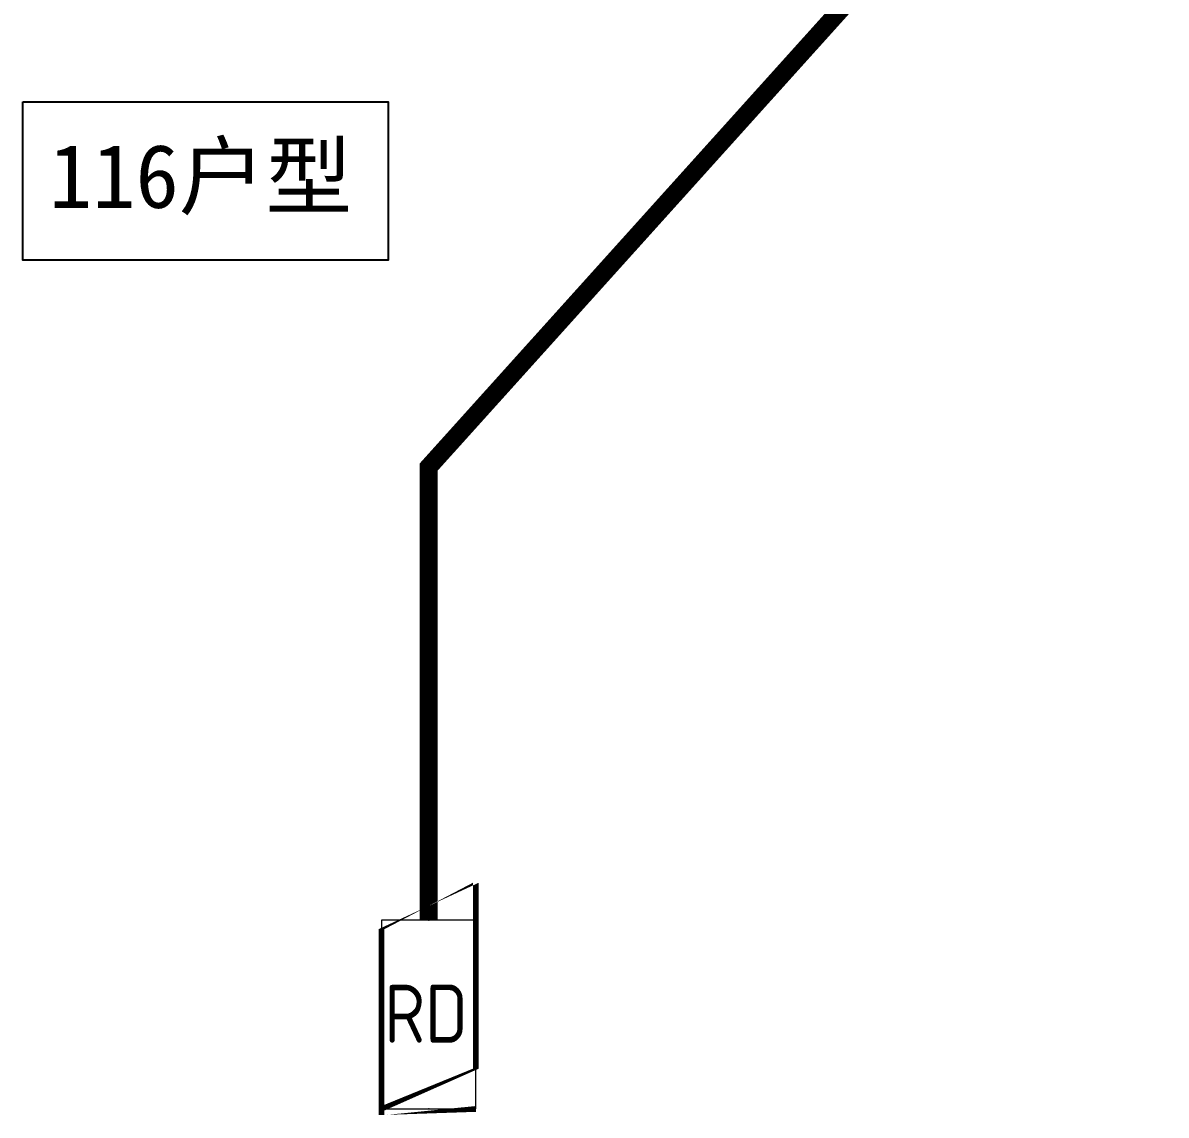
# Model space of a CAD drawing. Extents: x 3774419 to 4775970, y -926964 to 2266.
# Drawn here: x 4486825 to 4489972, y -738432 to -735425 of the extents above; entities that cross this region are included whole.
import ezdxf
from ezdxf.enums import TextEntityAlignment as Align

# ---------------------------------------------------------------- set-up
doc = ezdxf.new("R2010")
doc.units = 0
doc.header["$LTSCALE"] = 1000
doc.header["$MEASUREMENT"] = 0
doc.linetypes.add('DASH', pattern=[0.35, 0.25, -0.1])
doc.layers.get('0').update_dxf_attribs({"linetype": 'CONTINUOUS'})
doc.layers.add('!!电气', color=1, linetype='CONTINUOUS')
doc.layers.add('WIRE-综合布线', color=5, linetype='DASH')
doc.layers.add('EQUIP-消防', color=3, linetype='CONTINUOUS', lineweight=20)
doc.styles.get("Standard").update_dxf_attribs({"font": 'gbenor.shx', "bigfont": 'gbcbig.shx'})
doc.styles.add('黑体', font='simhei.ttf')

# ---------------------------------------------------------------- blocks, each defined once
blk = doc.blocks.new('A$C24590F8F')
at = {"color": 252}
blk.add_lwpolyline([(32952.93578477763, 5913.109172671451), (33958.93578477763, 5913.109172671451), (33958.93578477763, 5477.109172671451), (32952.93578477763, 5477.109172671451)], close=True, dxfattribs=at)
at = {"color": 252, "style": '黑体'}
blk.add_text('116户型', height=175, dxfattribs=at).set_placement((33024.98206053115, 5620.922057108139))
blk = doc.blocks.new('$equip$00002771')
for p, q in [((-0.6500000000087311, 0.6500000000014552), (-0.6500000000087311, 0)), ((0.6500000000087311, 0.6500000000014552), (-0.6500000000087311, 0.6500000000014552)), ((0.6500000000087311, 0), (0.6500000000087311, 0.6500000000014552)), ((-0.6500000000087311, 0), (0.6500000000087311, 0))]:
    blk.add_line(p, q)
at = {"const_width": 0.04}
blk.add_lwpolyline([(-0.6500000000087311, 0.6500000000014552), (-0.6500000000087311, 0), (0.6500000000087311, 0), (0.6500000000087311, 0.6500000000014552), (-0.6500000000087311, 0.6500000000014552), (-0.6500000000087311, 0)], dxfattribs=at)
for p in [(0, 0.6500000000014552), (-0.6500000000087311, 0.3250000000007276), (0.6500000000087311, 0.3250000000007276), (0, 0)]:
    blk.add_point(p)
at = {"color": 7}
blk.add_attdef('$TEXT$', text='', height=0.4, dxfattribs=at).set_placement((0.006237997862626798, 0.3429758970196417), align=Align.MIDDLE_CENTER)
at = {"color": 7, "flags": 1}
for tag, height, p in [('B', 0.4, (0.9046029297314817, 0.2456043182446592)), ('A', 2e-05, (0, 0))]:
    blk.add_attdef(tag, text='', height=height, dxfattribs=at).set_placement(p, align=Align.MIDDLE_CENTER)

msp = doc.modelspace()

# ---------------------------------------------------------------- linework, layer by layer
at = {"layer": 'WIRE-综合布线', "color": 4, "const_width": 50}
msp.add_lwpolyline([(4487942.039214252, -737894.9205944114), (4487942.039214252, -736647.5520170047), (4490727.744085351, -733553.7886600245), (4491922.548472947, -733553.7886600245)], dxfattribs=at)

# ---------------------------------------------------------------- block references
at = {"layer": '!!电气'}
msp.add_blockref('A$C24590F8F', (4453872.039813265, -741554.9205933008), dxfattribs=at)
at = {"layer": 'EQUIP-消防', "color": 6}
ref = msp.add_blockref('$equip$00002771', (4488072.039214253, -738154.9205944145), dxfattribs=dict(at, xscale=400, yscale=400, zscale=400, rotation=90.00000000024009))
ref.add_attrib('$TEXT$', 'RD', dxfattribs={"layer": '0', "color": 7, "height": 160}).set_placement((4487934.848855447, -738152.4253952699), align=Align.MIDDLE_CENTER)

doc.saveas('drawing.dxf')
